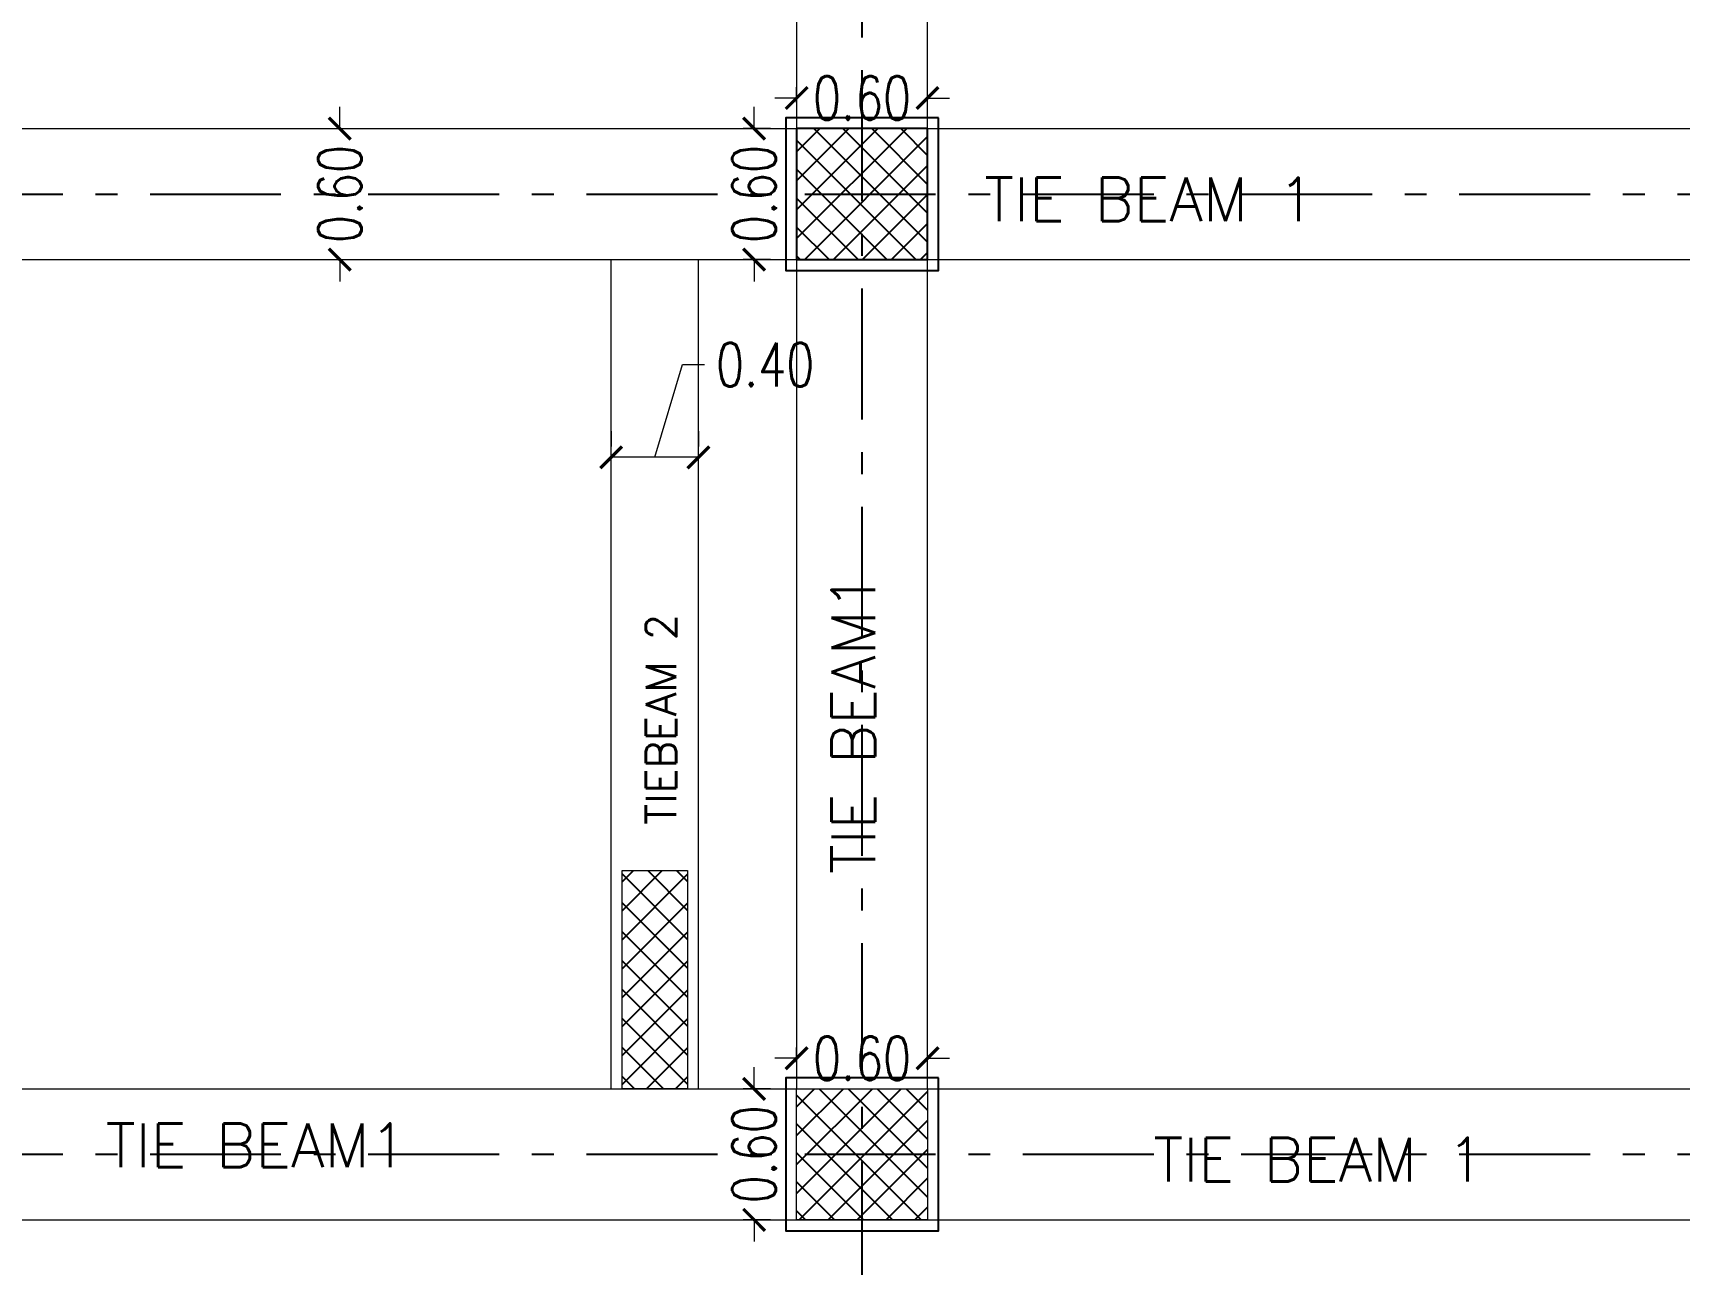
# Model space of a CAD drawing. Extents: x 166525 to 167198, y 178739 to 179747.
# Drawn here: x 166649.67 to 166657.21, y 179515.76 to 179521.4 of the extents above; entities that cross this region are included whole.
import ezdxf

# ---------------------------------------------------------------- set-up
doc = ezdxf.new("R2010")
doc.units = 0
doc.header["$MEASUREMENT"] = 0
doc.linetypes.add('ACAD_ISO10W100', pattern=[18, 12, -3, 0, -3])
doc.linetypes.add('AUSGEZOGEN', pattern=[0])
doc.layers.get('0').update_dxf_attribs({"linetype": 'CONTINUOUS'})
doc.layers.get('DEFPOINTS').update_dxf_attribs({"linetype": 'CONTINUOUS'})
for name, color, linetype in [('axis', 8, 'ACAD_ISO10W100'), ('BEAM-DIM', 4, 'CONTINUOUS'), ('EBENE0', 7, 'AUSGEZOGEN'), ('HATSH', 252, 'CONTINUOUS')]:
    doc.layers.add(name, color=color, linetype=linetype)
doc.layers.add('BEAM', color=6, linetype='CONTINUOUS', lineweight=13)
doc.styles.add('DIM', font='simplex.shx', dxfattribs={"width": 0.75})
doc.styles.add('ROMANS', font='romans.shx')
doc.dimstyles.new('MUTASIM', dxfattribs={"dimscale": 0.9995, "dimtxt": 0.2, "dimasz": 0.1, "dimexe": 0.05, "dimexo": 0.12, "dimgap": 0.05, "dimtad": 0, "dimzin": 0, "dimdsep": 46, "dimtxsty": 'DIM', "dimblk": 'ARCHTICK', "dimcen": 0.09, "dimclrd": 35, "dimclre": 33, "dimclrt": 256, "dimazin": 0, "dimtfac": 1, "dimtofl": 0, "dimtmove": 1, "dimatfit": 3, "dimfxl": 0.18, "dimtolj": 1, "dimtzin": 0, "dimlwd": 13, "dimlwe": 9, "dimarcsym": 0})
pattern_1 = [(45, (160731.72785, 180603.08602), (-0.0662912607, 0.0662912607), []), (135, (160731.72785, 180603.08602), (-0.0662912607, -0.0662912607), [])]

# ---------------------------------------------------------------- blocks, each defined once
blk = doc.blocks.new('_ARCHTICK')
at = {"color": 0, "linetype": 'ByBlock', "const_width": 0.15}
blk.add_lwpolyline([(-0.5, -0.5), (0.5, 0.5)], dxfattribs=at)
blk = doc.blocks.new('*D809')
at = {"layer": 'BEAM', "color": 33, "lineweight": 9, "transparency": 16777216}
for p, q in [((166653.1681, 179516.6811), (166653.1681, 179516.7511)), ((166653.7681, 179516.6811), (166653.7681, 179516.7511))]:
    blk.add_line(p, q, dxfattribs=at)
at = {"layer": 'BEAM', "color": 35, "lineweight": 13, "transparency": 16777216}
for p, q in [((166653.1681, 179516.7011), (166653.0682, 179516.7011)), ((166653.7681, 179516.7011), (166653.8681, 179516.7011))]:
    blk.add_line(p, q, dxfattribs=at)
at = {"layer": 'DEFPOINTS', "color": 0, "transparency": 16777216}
for p in [(166653.7681, 179516.7011), (166653.1681, 179516.5612), (166653.7681, 179516.5612)]:
    blk.add_point(p, dxfattribs=at)
at = {"layer": 'BEAM', "color": 35, "lineweight": 13, "transparency": 16777216, "xscale": 0.09995000000000001, "yscale": 0.09995000000000001, "zscale": 0.09995000000000001}
blk.add_blockref('_ARCHTICK', (166653.1681, 179516.7011), dxfattribs=at)
at = {"layer": 'BEAM', "color": 35, "lineweight": 13, "transparency": 16777216, "xscale": 0.09995000000000001, "yscale": 0.09995000000000001, "zscale": 0.09995000000000001, "rotation": 180}
blk.add_blockref('_ARCHTICK', (166653.7681, 179516.7011), dxfattribs=at)
at = {"layer": 'BEAM', "transparency": 16777216, "insert": (166653.4681, 179516.7011), "char_height": 0.1999, "attachment_point": 5, "style": 'DIM'}
blk.add_mtext('\\A1;0.60', dxfattribs=at)
blk = doc.blocks.new('*D810')
at = {"layer": 'BEAM', "color": 35, "lineweight": 13, "transparency": 16777216}
for p, q in [((166652.9732, 179516.5612), (166652.9732, 179516.6611)), ((166652.9732, 179515.9612), (166652.9732, 179515.8612))]:
    blk.add_line(p, q, dxfattribs=at)
at = {"layer": 'BEAM', "color": 33, "lineweight": 9, "transparency": 16777216}
for p, q in [((166653.0482, 179516.5612), (166652.9232, 179516.5612)), ((166653.0482, 179515.9612), (166652.9232, 179515.9612))]:
    blk.add_line(p, q, dxfattribs=at)
at = {"layer": 'DEFPOINTS', "color": 0, "transparency": 16777216}
for p in [(166652.9732, 179516.5612), (166653.1681, 179516.5612), (166653.1681, 179515.9612)]:
    blk.add_point(p, dxfattribs=at)
at = {"layer": 'BEAM', "color": 35, "lineweight": 13, "transparency": 16777216, "xscale": 0.09995000000000001, "yscale": 0.09995000000000001, "zscale": 0.09995000000000001}
for p, rotation in [((166652.9732, 179516.5612), 270), ((166652.9732, 179515.9612), 90)]:
    blk.add_blockref('_ARCHTICK', p, dxfattribs=dict(at, rotation=rotation))
at = {"layer": 'BEAM', "transparency": 16777216, "insert": (166652.9732, 179516.2612), "char_height": 0.1999, "attachment_point": 5, "rotation": 90, "style": 'DIM'}
blk.add_mtext('\\A1;0.60', dxfattribs=at)
blk = doc.blocks.new('*D815')
at = {"layer": 'BEAM', "color": 35, "lineweight": 13, "transparency": 16777216}
for p, q in [((166653.1681, 179521.1011), (166653.0682, 179521.1011)), ((166653.7681, 179521.1011), (166653.8681, 179521.1011))]:
    blk.add_line(p, q, dxfattribs=at)
at = {"layer": 'BEAM', "color": 33, "lineweight": 9, "transparency": 16777216}
for p, q in [((166653.1681, 179521.0811), (166653.1681, 179521.1511)), ((166653.7681, 179521.0811), (166653.7681, 179521.1511))]:
    blk.add_line(p, q, dxfattribs=at)
at = {"layer": 'DEFPOINTS', "color": 0, "transparency": 16777216}
for p in [(166653.7681, 179521.1011), (166653.1681, 179520.9612), (166653.7681, 179520.9612)]:
    blk.add_point(p, dxfattribs=at)
at = {"layer": 'BEAM', "color": 35, "lineweight": 13, "transparency": 16777216, "xscale": 0.09995000000000001, "yscale": 0.09995000000000001, "zscale": 0.09995000000000001}
blk.add_blockref('_ARCHTICK', (166653.1681, 179521.1011), dxfattribs=at)
at = {"layer": 'BEAM', "color": 35, "lineweight": 13, "transparency": 16777216, "xscale": 0.09995000000000001, "yscale": 0.09995000000000001, "zscale": 0.09995000000000001, "rotation": 180}
blk.add_blockref('_ARCHTICK', (166653.7681, 179521.1011), dxfattribs=at)
at = {"layer": 'BEAM', "transparency": 16777216, "insert": (166653.4681, 179521.1011), "char_height": 0.1999, "attachment_point": 5, "style": 'DIM'}
blk.add_mtext('\\A1;0.60', dxfattribs=at)
blk = doc.blocks.new('*D816')
at = {"layer": 'BEAM', "color": 35, "lineweight": 13, "transparency": 16777216}
for p, q in [((166652.9732, 179520.9612), (166652.9732, 179521.0611)), ((166652.9732, 179520.3612), (166652.9732, 179520.2612))]:
    blk.add_line(p, q, dxfattribs=at)
at = {"layer": 'BEAM', "color": 33, "lineweight": 9, "transparency": 16777216}
for p, q in [((166653.0482, 179520.9612), (166652.9232, 179520.9612)), ((166653.0482, 179520.3612), (166652.9232, 179520.3612))]:
    blk.add_line(p, q, dxfattribs=at)
at = {"layer": 'DEFPOINTS', "color": 0, "transparency": 16777216}
for p in [(166652.9732, 179520.9612), (166653.1681, 179520.9612), (166653.1681, 179520.3612)]:
    blk.add_point(p, dxfattribs=at)
at = {"layer": 'BEAM', "color": 35, "lineweight": 13, "transparency": 16777216, "xscale": 0.09995000000000001, "yscale": 0.09995000000000001, "zscale": 0.09995000000000001}
for p, rotation in [((166652.9732, 179520.9612), 270), ((166652.9732, 179520.3612), 90)]:
    blk.add_blockref('_ARCHTICK', p, dxfattribs=dict(at, rotation=rotation))
at = {"layer": 'BEAM', "transparency": 16777216, "insert": (166652.9732, 179520.6612), "char_height": 0.1999, "attachment_point": 5, "rotation": 90, "style": 'DIM'}
blk.add_mtext('\\A1;0.60', dxfattribs=at)
blk = doc.blocks.new('*D821')
at = {"layer": 'BEAM', "color": 35, "lineweight": 13, "transparency": 16777216}
for p, q in [((166651.0747, 179520.9612), (166651.0747, 179521.0611)), ((166651.0747, 179520.3612), (166651.0747, 179520.2612))]:
    blk.add_line(p, q, dxfattribs=at)
at = {"layer": 'BEAM', "color": 33, "lineweight": 9, "transparency": 16777216}
for p, q in [((166650.9626, 179520.9612), (166651.0248, 179520.9612)), ((166650.9715, 179520.3612), (166651.0248, 179520.3612))]:
    blk.add_line(p, q, dxfattribs=at)
at = {"layer": 'DEFPOINTS', "color": 0, "transparency": 16777216}
for p in [(166651.0825, 179520.9612), (166651.0747, 179520.3612), (166651.0914, 179520.3612)]:
    blk.add_point(p, dxfattribs=at)
at = {"layer": 'BEAM', "color": 35, "lineweight": 13, "transparency": 16777216, "xscale": 0.09995000000000001, "yscale": 0.09995000000000001, "zscale": 0.09995000000000001}
for p, rotation in [((166651.0747, 179520.9612), 270), ((166651.0747, 179520.3612), 90)]:
    blk.add_blockref('_ARCHTICK', p, dxfattribs=dict(at, rotation=rotation))
at = {"layer": 'BEAM', "transparency": 16777216, "insert": (166651.0747, 179520.6612), "char_height": 0.1999, "attachment_point": 5, "rotation": 90, "style": 'DIM'}
blk.add_mtext('\\A1;0.60', dxfattribs=at)
blk = doc.blocks.new('*D864')
at = {"layer": 'BEAM', "color": 35, "linetype": 'Continuous', "lineweight": 13, "transparency": 16777216}
for p, q in [((166652.5181, 179519.4549), (166652.6455, 179519.8797)), ((166652.6455, 179519.8797), (166652.7454, 179519.8797)), ((166652.718, 179519.4549), (166652.3181, 179519.4549))]:
    blk.add_line(p, q, dxfattribs=at)
at = {"layer": 'BEAM', "color": 33, "linetype": 'Continuous', "lineweight": 9, "transparency": 16777216}
for p, q in [((166652.3181, 179519.5748), (166652.3181, 179519.5049)), ((166652.718, 179519.5748), (166652.718, 179519.5049))]:
    blk.add_line(p, q, dxfattribs=at)
at = {"layer": 'DEFPOINTS', "color": 0, "linetype": 'Continuous', "transparency": 16777216}
for p in [(166652.3181, 179519.4549), (166652.3181, 179519.4549), (166652.718, 179519.4549)]:
    blk.add_point(p, dxfattribs=at)
at = {"layer": 'BEAM', "color": 35, "linetype": 'Continuous', "lineweight": 13, "transparency": 16777216, "xscale": 0.09995000000000001, "yscale": 0.09995000000000001, "zscale": 0.09995000000000001, "rotation": 180}
blk.add_blockref('_ARCHTICK', (166652.3181, 179519.4549), dxfattribs=at)
at = {"layer": 'BEAM', "color": 35, "linetype": 'Continuous', "lineweight": 13, "transparency": 16777216, "xscale": 0.09995000000000001, "yscale": 0.09995000000000001, "zscale": 0.09995000000000001}
blk.add_blockref('_ARCHTICK', (166652.718, 179519.4549), dxfattribs=at)
at = {"layer": 'BEAM', "linetype": 'Continuous', "transparency": 16777216, "insert": (166653.0239, 179519.8797), "char_height": 0.1999, "attachment_point": 5, "style": 'DIM'}
blk.add_mtext('\\A1;0.40', dxfattribs=at)

msp = doc.modelspace()

# ---------------------------------------------------------------- hatches: boundary and pattern name
at = {"layer": 'HATSH'}
h = msp.add_hatch(dxfattribs=at)
h.set_pattern_fill('ANSI37', color=256, scale=0.75, style=0)
h.set_pattern_definition(pattern_1)
h.paths.add_polyline_path([(166657.56812, 179520.9612), (166657.56812, 179520.3612), (166658.16812, 179520.3612), (166658.16812, 179520.9612)])
h.paths.add_polyline_path([(166653.76812, 179520.9612), (166653.16812, 179520.9612), (166653.16812, 179520.3612), (166653.76812, 179520.3612)])
h.paths.add_polyline_path([(166648.76812, 179520.3612), (166649.36812, 179520.3612), (166649.36812, 179520.9612), (166648.76812, 179520.9612)])
h = msp.add_hatch(dxfattribs=at)
h.set_pattern_fill('ANSI37', color=256, scale=0.75, style=0)
h.set_pattern_definition([(45, (161670.59813, 180203.50964), (-0.0662912607, 0.0662912607), []), (135, (161670.59813, 180203.50964), (-0.0662912607, -0.0662912607), [])])
h.paths.add_polyline_path([(166652.66812, 179517.5612), (166652.36812, 179517.5612), (166652.36812, 179516.5612), (166652.66812, 179516.5612)])
h = msp.add_hatch(dxfattribs=at)
h.set_pattern_fill('ANSI37', color=256, scale=0.75, style=0)
h.set_pattern_definition(pattern_1)
h.paths.add_polyline_path([(166658.16812, 179515.9612), (166658.16812, 179516.5612), (166657.56812, 179516.5612), (166657.56812, 179515.9612)])
h.paths.add_polyline_path([(166653.76812, 179515.9612), (166653.76812, 179516.5612), (166653.16812, 179516.5612), (166653.16812, 179515.9612)])
h.paths.add_polyline_path([(166648.76812, 179515.9612), (166649.36812, 179515.9612), (166649.36812, 179516.5612), (166648.76812, 179516.5612)])

# ---------------------------------------------------------------- linework, layer by layer
at = {"color": 2, "linetype": 'Continuous'}
for points in [[(166653.81812, 179521.0112), (166653.11812, 179521.0112), (166653.11812, 179520.3112), (166653.81812, 179520.3112)], [(166653.81812, 179516.6112), (166653.11812, 179516.6112), (166653.11812, 179515.9112), (166653.81812, 179515.9112)]]:
    msp.add_lwpolyline(points, close=True, dxfattribs=at)
at = {"layer": 'axis', "ltscale": 0.05}
for p, q in [((166653.46812, 179514.62841), (166653.46812, 179527.21503)), ((166645.20506, 179520.6612), (166661.6072, 179520.6612)), ((166645.20506, 179516.2612), (166661.6072, 179516.2612))]:
    msp.add_line(p, q, dxfattribs=at)
at = {"layer": 'BEAM'}
for p, q in [((166653.16812, 179524.7612), (166653.16812, 179516.5612)), ((166653.76812, 179516.5612), (166653.76812, 179524.7612)), ((166649.36812, 179520.9612), (166657.56812, 179520.9612)), ((166649.36812, 179520.3612), (166657.56812, 179520.3612)), ((166652.31812, 179516.5612), (166652.31812, 179520.3612)), ((166652.718, 179516.5612), (166652.718, 179520.3612)), ((166649.36812, 179516.5612), (166657.56812, 179516.5612)), ((166649.36812, 179515.9612), (166657.56812, 179515.9612))]:
    msp.add_line(p, q, dxfattribs=at)
for points in [[(166653.16812, 179520.9612), (166653.76812, 179520.9612), (166653.76812, 179520.3612), (166653.16812, 179520.3612)], [(166652.36812, 179517.5612), (166652.66812, 179517.5612), (166652.66812, 179516.5612), (166652.36812, 179516.5612)], [(166653.16812, 179516.5612), (166653.76812, 179516.5612), (166653.76812, 179515.9612), (166653.16812, 179515.9612)]]:
    msp.add_lwpolyline(points, close=True, dxfattribs=at)
at = {"layer": 'EBENE0', "color": 3, "linetype": 'AUSGEZOGEN'}
for p, q in [((166653.16812, 179520.9612), (166653.16812, 179520.3612)), ((166653.76812, 179520.9612), (166653.16812, 179520.9612)), ((166653.76812, 179520.3612), (166653.76812, 179520.9612)), ((166653.16812, 179520.3612), (166653.76812, 179520.3612))]:
    msp.add_line(p, q, dxfattribs=at)

# ---------------------------------------------------------------- texts
at = {"layer": 'BEAM-DIM', "style": 'ROMANS'}
for s, p in [('TIE BEAM 1', (166654.02765, 179520.537)), ('TIE BEAM1 ', (166650.00202, 179516.20273)), ('TIE BEAM 1', (166654.80332, 179516.137))]:
    msp.add_text(s, height=0.2, dxfattribs=at).set_placement(p)
for s, height, p in [('TIE BEAM1', 0.2, (166653.52789, 179517.54475)), ('TIEBEAM 2', 0.14, (166652.61673, 179517.77092))]:
    msp.add_text(s, height=height, rotation=90, dxfattribs=at).set_placement(p)

# ---------------------------------------------------------------- dimensions: what is measured, and where the dimension line sits
at = {"layer": 'BEAM'}
for base, p1, p2, picture, middle in [((166653.76812, 179521.10114), (166653.16812, 179520.9612), (166653.76812, 179520.9612), '*D815', (166653.46812, 179521.10114)), ((166653.76812, 179516.70114), (166653.16812, 179516.5612), (166653.76812, 179516.5612), '*D809', (166653.46812, 179516.70114))]:
    dim = msp.add_linear_dim(base=base, p1=p1, p2=p2, dimstyle='MUTASIM', dxfattribs=at)
    dim.commit()
    dim.dimension.update_dxf_attribs({"geometry": picture, "text_midpoint": middle})
for base, p1, p2, picture, middle in [((166651.07473, 179520.3612), (166651.08252, 179520.9612), (166651.09142, 179520.3612), '*D821', (166651.07473, 179520.6612)), ((166652.9732, 179520.9612), (166653.16812, 179520.3612), (166653.16812, 179520.9612), '*D816', (166652.9732, 179520.6612)), ((166652.9732, 179516.5612), (166653.16812, 179515.9612), (166653.16812, 179516.5612), '*D810', (166652.9732, 179516.2612))]:
    dim = msp.add_linear_dim(base=base, p1=p1, p2=p2, angle=90, dimstyle='MUTASIM', dxfattribs=at)
    dim.commit()
    dim.dimension.update_dxf_attribs({"geometry": picture, "text_midpoint": middle})
at = {"layer": 'BEAM', "color": 2, "linetype": 'Continuous'}
dim = msp.add_linear_dim(base=(166652.31812, 179519.4549), p1=(166652.718, 179519.4549), p2=(166652.31812, 179519.4549), dimstyle='MUTASIM', dxfattribs=at)
dim.commit()
dim.dimension.update_dxf_attribs({"geometry": '*D864', "text_midpoint": (166652.79542, 179519.87968)})

doc.saveas('drawing.dxf')
